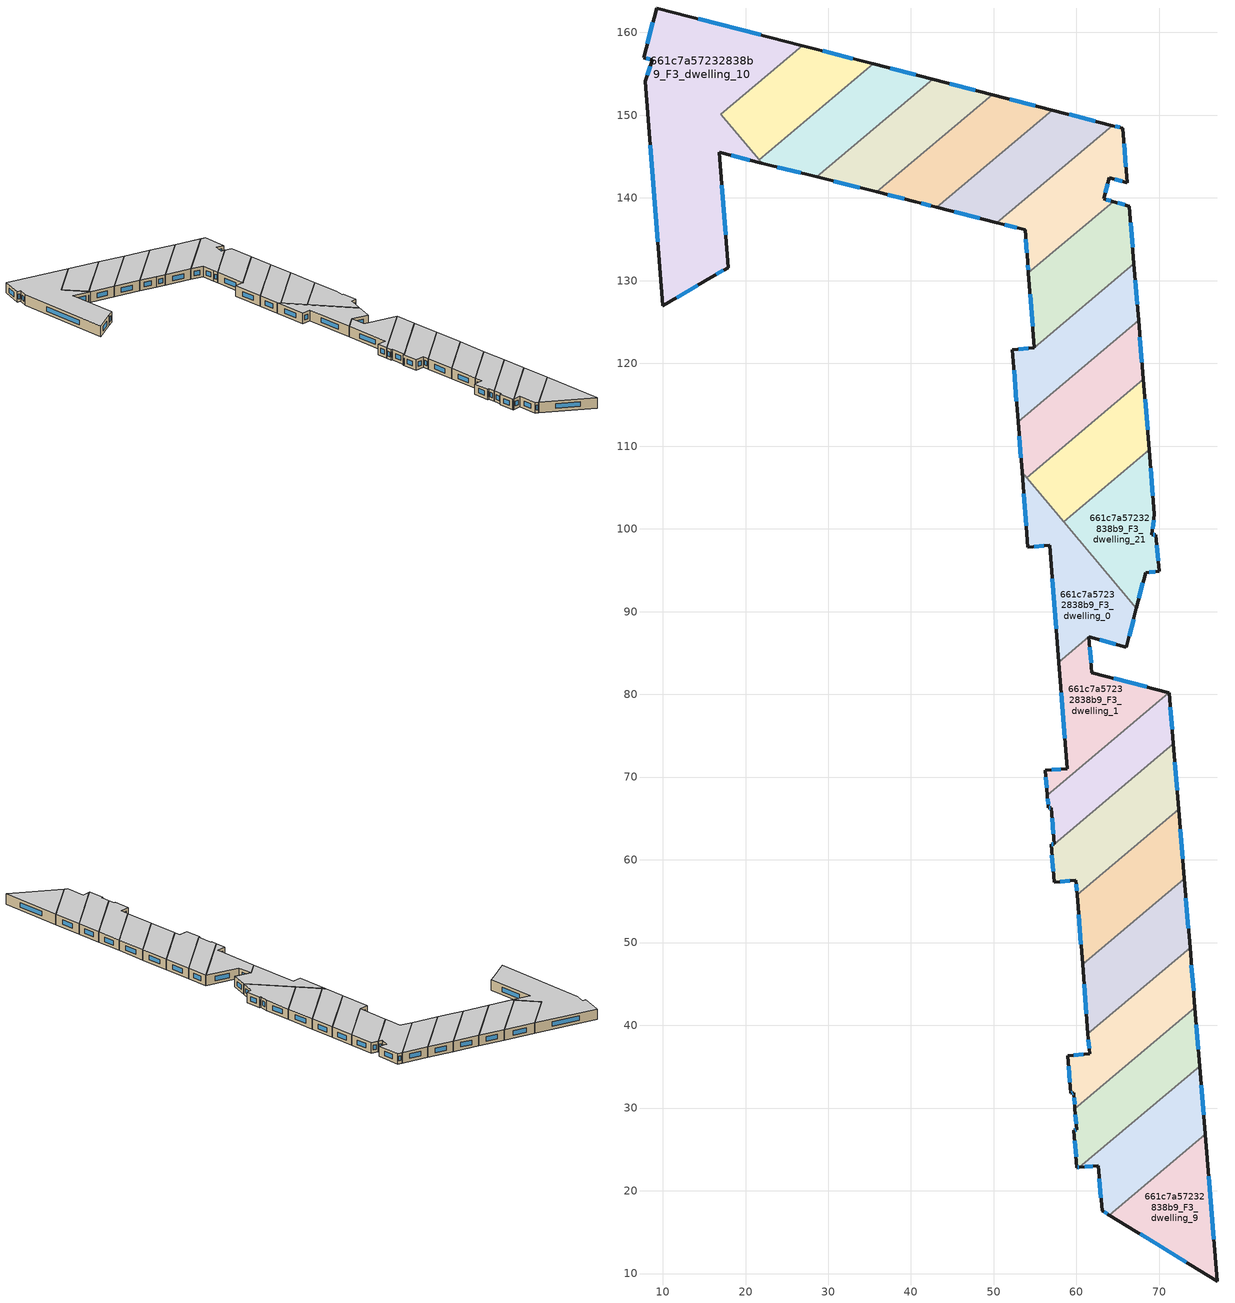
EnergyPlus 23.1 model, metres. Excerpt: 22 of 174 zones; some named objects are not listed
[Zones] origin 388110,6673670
661c7a57232838b9_F3_dwelling_0
 floor to 661c7a57232838b9_F2_dwelling_0 (EU_floor_Construction): 56.77,97.99 54.13,97.79 53.42,106.83 67.24,90.41 66.03,85.7 61.51,86.93 57.88,83.87 z9
 wall outside (EU_wall_Construction): 61.51,86.93 66.03,85.7 67.24,90.41 / 53.42,106.83 54.13,97.79 56.77,97.99 57.88,83.87 z9:12
 wall to 661c7a57232838b9_F3_dwelling_1 (EU_wall_Construction): 57.88,83.87 61.51,86.93 z9:12
 wall to 661c7a57232838b9_F3_dwelling_21 (EU_wall_Construction): 67.24,90.41 58.44,100.86 z9:12
 wall to 661c7a57232838b9_F3_dwelling_19 (EU_wall_Construction): 53.97,106.18 53.42,106.83 z9:12
 wall to 661c7a57232838b9_F3_dwelling_20 (EU_wall_Construction): 58.44,100.86 53.97,106.18 z9:12
 window (EU_Window_Construction): 66.38,87.04 66.9,89.06 / 62.8,86.58 64.74,86.05 / 57.09,93.96 57.56,87.91 / 54.89,97.85 56.02,97.93 / 53.63,104.25 53.93,100.37 z9.86:11.14
 ceiling to 661c7a57232838b9_F4_dwelling_0 (EU_floor_Construction): 66.03,85.7 67.24,90.41 53.42,106.83 54.13,97.79 56.77,97.99 57.88,83.87 61.51,86.93 z12
661c7a57232838b9_F3_dwelling_1
 floor to 661c7a57232838b9_F2_dwelling_1 (EU_floor_Construction): 71.18,80.21 56.48,67.83 56.24,70.83 58.88,71.03 57.88,83.87 61.51,86.93 61.87,82.6 z9
 wall outside (EU_wall_Construction): 57.88,83.87 58.88,71.03 56.24,70.83 56.48,67.83 / 71.18,80.21 61.87,82.6 61.51,86.93 z9:12
 wall to 661c7a57232838b9_F3_dwelling_2 (EU_wall_Construction): 56.48,67.83 71.18,80.21 z9:12
 window (EU_Window_Construction): 58.13,70.97 57,70.89 / 58.17,80.2 58.6,74.7 / 61.77,83.84 61.62,85.69 / 68.52,80.89 64.53,81.92 / 56.31,69.97 56.41,68.69 z9.86:11.14
 ceiling to 661c7a57232838b9_F4_dwelling_1 (EU_floor_Construction): 71.18,80.21 61.87,82.6 61.51,86.93 57.88,83.87 58.88,71.03 56.24,70.83 56.48,67.83 z12
661c7a57232838b9_F3_dwelling_10
 floor to 661c7a57232838b9_F2_dwelling_10 (EU_floor_Construction): 26.88,158.41 17,150.09 21.96,144.21 16.8,145.5 17.89,131.55 15.88,130.43 10.03,126.97 7.91,154.09 8.76,156.66 7.69,156.93 9.24,162.95 z9
 wall outside (EU_wall_Construction): 26.88,158.41 9.24,162.95 7.69,156.93 8.76,156.66 7.91,154.09 10.03,126.97 15.88,130.43 17.89,131.55 16.8,145.5 21.96,144.21 z9:12
 wall to 661c7a57232838b9_F3_dwelling_11 (EU_wall_Construction): 21.63,144.6 17,150.09 26.88,158.41 z9:12
 wall to 661c7a57232838b9_F3_dwelling_12 (EU_wall_Construction): 21.96,144.21 21.63,144.6 z9:12
 window (EU_Window_Construction): 8.52,155.92 8.15,154.82 / 8,156.85 8.45,156.74 / 8.8,161.23 8.14,158.65 / 21.84,159.71 14.28,161.65 / 18.28,145.14 20.48,144.58 / 17.58,135.54 17.12,141.52 / 16.45,130.75 17.32,131.23 / 11.7,127.96 14.2,129.44 / 8.52,146.34 9.42,134.72 z9.86:11.14
 ceiling to 661c7a57232838b9_F4_dwelling_10 (EU_floor_Construction): 17.89,131.55 16.8,145.5 21.96,144.21 17,150.09 26.88,158.41 9.24,162.95 7.69,156.93 8.76,156.66 7.91,154.09 10.03,126.97 15.88,130.43 z12
661c7a57232838b9_F3_dwelling_11
 floor to 661c7a57232838b9_F2_dwelling_11 (EU_floor_Construction): 35.42,156.2 21.63,144.6 17,150.09 26.88,158.41 z9
 wall outside (EU_wall_Construction): 35.42,156.2 26.88,158.41 z9:12
 wall to 661c7a57232838b9_F3_dwelling_12 (EU_wall_Construction): 21.63,144.6 35.42,156.2 z9:12
 window (EU_Window_Construction): 32.98,156.83 29.32,157.78 z9.86:11.14
 ceiling to 661c7a57232838b9_F4_dwelling_11 (EU_floor_Construction): 35.42,156.2 26.88,158.41 17,150.09 21.63,144.6 z12
661c7a57232838b9_F3_dwelling_12
 floor to 661c7a57232838b9_F2_dwelling_12 (EU_floor_Construction): 42.62,154.35 28.6,142.54 21.96,144.21 21.63,144.6 35.42,156.2 z9
 wall outside (EU_wall_Construction): 42.62,154.35 35.42,156.2 / 21.96,144.21 28.6,142.54 z9:12
 wall to 661c7a57232838b9_F3_dwelling_13 (EU_wall_Construction): 28.6,142.54 42.62,154.35 z9:12
 window (EU_Window_Construction): 40.57,154.88 37.48,155.67 / 23.85,143.73 26.7,143.02 z9.86:11.14
 ceiling to 661c7a57232838b9_F4_dwelling_12 (EU_floor_Construction): 42.62,154.35 35.42,156.2 21.63,144.6 21.96,144.21 28.6,142.54 z12
661c7a57232838b9_F3_dwelling_13
 floor to 661c7a57232838b9_F2_dwelling_13 (EU_floor_Construction): 49.84,152.49 35.86,140.72 28.6,142.54 42.62,154.35 z9
 wall outside (EU_wall_Construction): 28.6,142.54 35.86,140.72 / 49.84,152.49 42.62,154.35 z9:12
 wall to 661c7a57232838b9_F3_dwelling_14 (EU_wall_Construction): 35.86,140.72 49.84,152.49 z9:12
 window (EU_Window_Construction): 30.68,142.02 33.79,141.24 / 47.78,153.02 44.69,153.82 z9.86:11.14
 ceiling to 661c7a57232838b9_F4_dwelling_13 (EU_floor_Construction): 49.84,152.49 42.62,154.35 28.6,142.54 35.86,140.72 z12
661c7a57232838b9_F3_dwelling_14
 floor to 661c7a57232838b9_F2_dwelling_14 (EU_floor_Construction): 57.08,150.62 43.13,138.87 40.51,139.55 35.86,140.72 49.84,152.49 z9
 wall outside (EU_wall_Construction): 57.08,150.62 49.84,152.49 / 35.86,140.72 40.51,139.55 43.13,138.87 z9:12
 wall to 661c7a57232838b9_F3_dwelling_15 (EU_wall_Construction): 43.13,138.87 57.08,150.62 z9:12
 window (EU_Window_Construction): 55.02,151.15 51.91,151.95 / 41.26,139.36 42.38,139.07 / 37.19,140.38 39.19,139.88 z9.86:11.14
 ceiling to 661c7a57232838b9_F4_dwelling_14 (EU_floor_Construction): 57.08,150.62 49.84,152.49 35.86,140.72 40.51,139.55 43.13,138.87 z12
661c7a57232838b9_F3_dwelling_15
 floor to 661c7a57232838b9_F2_dwelling_15 (EU_floor_Construction): 64.33,148.75 50.38,137.01 43.13,138.87 57.08,150.62 z9
 wall outside (EU_wall_Construction): 43.13,138.87 50.38,137.01 / 64.33,148.75 57.08,150.62 z9:12
 wall to 661c7a57232838b9_F3_dwelling_16 (EU_wall_Construction): 50.38,137.01 64.33,148.75 z9:12
 window (EU_Window_Construction): 45.2,138.34 48.31,137.54 / 62.26,149.28 59.15,150.08 z9.86:11.14
 ceiling to 661c7a57232838b9_F4_dwelling_15 (EU_floor_Construction): 64.33,148.75 57.08,150.62 43.13,138.87 50.38,137.01 z12
661c7a57232838b9_F3_dwelling_16
 floor to 661c7a57232838b9_F2_dwelling_16 (EU_floor_Construction): 65.6,148.42 66.14,141.86 63.98,142.44 63.3,139.88 64.44,139.56 54.19,130.93 54.09,132.26 53.79,136.13 50.38,137.01 64.33,148.75 z9
 wall outside (EU_wall_Construction): 64.44,139.56 63.3,139.88 63.98,142.44 66.14,141.86 65.6,148.42 64.33,148.75 / 50.38,137.01 53.79,136.13 54.09,132.26 54.19,130.93 z9:12
 wall to 661c7a57232838b9_F3_dwelling_17 (EU_wall_Construction): 54.19,130.93 64.44,139.56 z9:12
 window (EU_Window_Construction): 64.12,139.65 63.63,139.79 / 54.11,131.88 54.16,131.31 / 53.87,135.02 54,133.36 / 51.35,136.76 52.81,136.38 / 65.24,148.52 64.69,148.66 / 65.98,143.74 65.75,146.55 / 64.6,142.27 65.52,142.03 / 63.49,140.61 63.79,141.71 z9.86:11.14
 ceiling to 661c7a57232838b9_F4_dwelling_16 (EU_floor_Construction): 64.44,139.56 63.3,139.88 63.98,142.44 66.14,141.86 65.6,148.42 64.33,148.75 50.38,137.01 53.79,136.13 54.09,132.26 54.19,130.93 z12
661c7a57232838b9_F3_dwelling_17
 floor to 661c7a57232838b9_F2_dwelling_17 (EU_floor_Construction): 66.37,139.01 66.94,132.01 54.9,121.88 54.19,130.93 64.44,139.56 z9
 wall outside (EU_wall_Construction): 54.19,130.93 54.9,121.88 / 66.94,132.01 66.37,139.01 64.44,139.56 z9:12
 wall to 661c7a57232838b9_F3_dwelling_18 (EU_wall_Construction): 54.9,121.88 66.94,132.01 z9:12
 window (EU_Window_Construction): 54.39,128.34 54.7,124.46 / 65.82,139.17 64.99,139.4 / 66.78,134.01 66.53,137.01 z9.86:11.14
 ceiling to 661c7a57232838b9_F4_dwelling_17 (EU_floor_Construction): 66.94,132.01 66.37,139.01 64.44,139.56 54.19,130.93 54.9,121.88 z12
661c7a57232838b9_F3_dwelling_18
 floor to 661c7a57232838b9_F2_dwelling_18 (EU_floor_Construction): 66.94,132.01 67.5,125.22 52.94,112.97 52.26,121.67 54.9,121.88 z9
 wall outside (EU_wall_Construction): 54.9,121.88 52.26,121.67 52.94,112.97 / 67.5,125.22 66.94,132.01 z9:12
 wall to 661c7a57232838b9_F3_dwelling_19 (EU_wall_Construction): 52.94,112.97 67.5,125.22 z9:12
 window (EU_Window_Construction): 52.46,119.18 52.75,115.45 / 54.15,121.82 53.02,121.73 / 67.34,127.16 67.1,130.07 z9.86:11.14
 ceiling to 661c7a57232838b9_F4_dwelling_18 (EU_floor_Construction): 67.5,125.22 66.94,132.01 54.9,121.88 52.26,121.67 52.94,112.97 z12
661c7a57232838b9_F3_dwelling_19
 floor to 661c7a57232838b9_F2_dwelling_19 (EU_floor_Construction): 67.5,125.22 68.09,118.07 53.97,106.18 53.42,106.83 52.94,112.97 z9
 wall outside (EU_wall_Construction): 52.94,112.97 53.42,106.83 / 68.09,118.07 67.5,125.22 z9:12
 wall to 661c7a57232838b9_F3_dwelling_20 (EU_wall_Construction): 53.97,106.18 68.09,118.07 z9:12
 window (EU_Window_Construction): 53.08,111.21 53.29,108.58 / 67.92,120.11 67.67,123.18 z9.86:11.14
 ceiling to 661c7a57232838b9_F4_dwelling_19 (EU_floor_Construction): 68.09,118.07 67.5,125.22 52.94,112.97 53.42,106.83 53.97,106.18 z12
661c7a57232838b9_F3_dwelling_2
 floor to 661c7a57232838b9_F2_dwelling_2 (EU_floor_Construction): 71.19,80.2 71.7,74.03 57.29,61.9 56.95,66.29 56.6,66.26 56.48,67.83 71.18,80.21 z9
 wall outside (EU_wall_Construction): 56.48,67.83 56.6,66.26 56.95,66.29 57.29,61.9 / 71.7,74.03 71.19,80.2 71.18,80.21 z9:12
 wall to 661c7a57232838b9_F3_dwelling_3 (EU_wall_Construction): 57.29,61.9 71.7,74.03 z9:12
 window (EU_Window_Construction): 57.05,65.04 57.19,63.15 / 56.7,66.27 56.85,66.28 / 56.51,67.38 56.56,66.71 / 71.56,75.79 71.34,78.44 z9.86:11.14
 ceiling to 661c7a57232838b9_F4_dwelling_2 (EU_floor_Construction): 71.7,74.03 71.19,80.2 71.18,80.21 56.48,67.83 56.6,66.26 56.95,66.29 57.29,61.9 z12
661c7a57232838b9_F3_dwelling_20
 floor to 661c7a57232838b9_F2_dwelling_20 (EU_floor_Construction): 68.09,118.07 68.79,109.57 58.44,100.86 53.97,106.18 z9
 wall outside (EU_wall_Construction): 68.79,109.57 68.09,118.07 z9:12
 wall to 661c7a57232838b9_F3_dwelling_21 (EU_wall_Construction): 58.44,100.86 68.79,109.57 z9:12
 window (EU_Window_Construction): 68.59,112 68.29,115.64 z9.86:11.14
 ceiling to 661c7a57232838b9_F4_dwelling_20 (EU_floor_Construction): 68.79,109.57 68.09,118.07 53.97,106.18 58.44,100.86 z12
661c7a57232838b9_F3_dwelling_21
 floor to 661c7a57232838b9_F2_dwelling_21 (EU_floor_Construction): 68.79,109.57 69.43,101.76 69.12,99.28 69.61,99.31 69.99,94.85 68.35,94.71 67.24,90.41 58.44,100.86 z9
 wall outside (EU_wall_Construction): 67.24,90.41 68.35,94.71 69.99,94.85 69.61,99.31 69.12,99.28 69.43,101.76 68.79,109.57 z9:12
 window (EU_Window_Construction): 69.88,96.13 69.72,98.04 / 68.82,94.75 69.52,94.81 / 67.56,91.64 68.03,93.49 / 69.24,103.99 68.97,107.34 / 69.21,99.99 69.34,101.05 / 69.47,99.3 69.26,99.29 z9.86:11.14
 ceiling to 661c7a57232838b9_F4_dwelling_21 (EU_floor_Construction): 67.24,90.41 68.35,94.71 69.99,94.85 69.61,99.31 69.12,99.28 69.43,101.76 68.79,109.57 58.44,100.86 z12
661c7a57232838b9_F3_dwelling_3
 floor to 661c7a57232838b9_F2_dwelling_3 (EU_floor_Construction): 71.7,74.03 72.35,66.12 60.08,55.79 59.94,57.52 57.3,57.31 56.94,61.87 57.29,61.9 z9
 wall outside (EU_wall_Construction): 57.29,61.9 56.94,61.87 57.3,57.31 59.94,57.52 60.08,55.79 / 72.35,66.12 71.7,74.03 z9:12
 wall to 661c7a57232838b9_F3_dwelling_4 (EU_wall_Construction): 60.08,55.79 72.35,66.12 z9:12
 window (EU_Window_Construction): 59.98,57.02 60.04,56.28 / 58.05,57.37 59.19,57.46 / 57.04,60.57 57.2,58.61 / 57.19,61.89 57.04,61.88 / 72.16,68.38 71.89,71.77 z9.86:11.14
 ceiling to 661c7a57232838b9_F4_dwelling_3 (EU_floor_Construction): 72.35,66.12 71.7,74.03 57.29,61.9 56.94,61.87 57.3,57.31 59.94,57.52 60.08,55.79 z12
661c7a57232838b9_F3_dwelling_4
 floor to 661c7a57232838b9_F2_dwelling_4 (EU_floor_Construction): 72.35,66.12 73.04,57.72 60.74,47.37 60.08,55.79 z9
 wall outside (EU_wall_Construction): 73.04,57.72 72.35,66.12 / 60.08,55.79 60.74,47.37 z9:12
 wall to 661c7a57232838b9_F3_dwelling_5 (EU_wall_Construction): 60.74,47.37 73.04,57.72 z9:12
 window (EU_Window_Construction): 72.84,60.12 72.55,63.72 / 60.26,53.38 60.55,49.77 z9.86:11.14
 ceiling to 661c7a57232838b9_F4_dwelling_4 (EU_floor_Construction): 73.04,57.72 72.35,66.12 60.08,55.79 60.74,47.37 z12
661c7a57232838b9_F3_dwelling_5
 floor to 661c7a57232838b9_F2_dwelling_5 (EU_floor_Construction): 73.04,57.72 73.72,49.35 61.39,38.97 60.74,47.37 z9
 wall outside (EU_wall_Construction): 73.72,49.35 73.04,57.72 / 60.74,47.37 61.39,38.97 z9:12
 wall to 661c7a57232838b9_F3_dwelling_6 (EU_wall_Construction): 61.39,38.97 73.72,49.35 z9:12
 window (EU_Window_Construction): 73.53,51.74 73.23,55.33 / 60.92,44.97 61.21,41.37 z9.86:11.14
 ceiling to 661c7a57232838b9_F4_dwelling_5 (EU_floor_Construction): 73.72,49.35 73.04,57.72 60.74,47.37 61.39,38.97 z12
661c7a57232838b9_F3_dwelling_6
 floor to 661c7a57232838b9_F2_dwelling_6 (EU_floor_Construction): 73.72,49.35 74.32,42.09 59.82,29.89 59.66,31.83 59.32,31.8 58.94,36.32 61.58,36.54 61.39,38.97 z9
 wall outside (EU_wall_Construction): 61.39,38.97 61.58,36.54 58.94,36.32 59.32,31.8 59.66,31.83 59.82,29.89 / 74.32,42.09 73.72,49.35 z9:12
 wall to 661c7a57232838b9_F3_dwelling_7 (EU_wall_Construction): 59.82,29.89 74.32,42.09 z9:12
 window (EU_Window_Construction): 59.41,31.81 59.56,31.82 / 59.05,35.03 59.21,33.09 / 60.83,36.47 59.7,36.38 / 61.45,38.27 61.53,37.23 / 74.15,44.16 73.89,47.27 / 59.71,31.27 59.78,30.44 z9.86:11.14
 ceiling to 661c7a57232838b9_F4_dwelling_6 (EU_floor_Construction): 74.32,42.09 73.72,49.35 61.39,38.97 61.58,36.54 58.94,36.32 59.32,31.8 59.66,31.83 59.82,29.89 z12
661c7a57232838b9_F3_dwelling_7
 floor to 661c7a57232838b9_F2_dwelling_7 (EU_floor_Construction): 74.32,42.09 74.9,35.08 60.35,22.83 60.05,22.81 59.68,27.33 60.03,27.36 59.82,29.89 z9
 wall outside (EU_wall_Construction): 59.82,29.89 60.03,27.36 59.68,27.33 60.05,22.81 60.35,22.83 / 74.9,35.08 74.32,42.09 z9:12
 wall to 661c7a57232838b9_F3_dwelling_8 (EU_wall_Construction): 60.35,22.83 74.9,35.08 z9:12
 window (EU_Window_Construction): 59.79,26.04 59.95,24.1 / 59.93,27.35 59.78,27.34 / 59.88,29.17 59.97,28.08 / 74.73,37.08 74.48,40.09 / 60.14,22.81 60.26,22.82 z9.86:11.14
 ceiling to 661c7a57232838b9_F4_dwelling_7 (EU_floor_Construction): 74.9,35.08 74.32,42.09 59.82,29.89 60.03,27.36 59.68,27.33 60.05,22.81 60.35,22.83 z12
661c7a57232838b9_F3_dwelling_8
 floor to 661c7a57232838b9_F2_dwelling_8 (EU_floor_Construction): 74.9,35.08 75.57,26.85 63.95,17.07 63.09,17.59 62.64,23.02 60.35,22.83 z9
 wall outside (EU_wall_Construction): 60.35,22.83 62.64,23.02 63.09,17.59 63.95,17.07 / 75.57,26.85 74.9,35.08 z9:12
 wall to 661c7a57232838b9_F3_dwelling_9 (EU_wall_Construction): 63.95,17.07 75.57,26.85 z9:12
 window (EU_Window_Construction): 62.77,21.47 62.96,19.14 / 61,22.88 61.99,22.97 / 75.38,29.2 75.09,32.73 / 63.33,17.44 63.7,17.22 z9.86:11.14
 ceiling to 661c7a57232838b9_F4_dwelling_8 (EU_floor_Construction): 75.57,26.85 74.9,35.08 60.35,22.83 62.64,23.02 63.09,17.59 63.95,17.07 z12
661c7a57232838b9_F3_dwelling_9
 floor to 661c7a57232838b9_F2_dwelling_9 (EU_floor_Construction): 75.57,26.85 77.03,9.09 63.95,17.07 z9
 wall outside (EU_wall_Construction): 63.95,17.07 77.03,9.09 75.57,26.85 z9:12
 window (EU_Window_Construction): 76.61,14.17 75.99,21.78 / 67.69,14.79 73.29,11.37 z9.86:11.14
 ceiling to 661c7a57232838b9_F4_dwelling_9 (EU_floor_Construction): 77.03,9.09 75.57,26.85 63.95,17.07 z12
[Building]
EU S2 Campaign: North Axis=0; Terrain=City; Solar Distribution=FullExterior
[Site:Location]
Helsinki-Vantaa.AP: Latitude=60.317; Longitude=24.963; Time Zone=2; Elevation=54.6
[SizingPeriod:WeatherFileDays]
AnnualSizingPeriod: Begin Month=1; Begin Day of Month=1; End Month=12; End Day of Month=31; Day of Week for Start Day=Monday; Use Weather File Daylight Saving Period=No; Use Weather File Rain and Snow Indicators=No
[MATERIAL]
EU_InternalMass_Material: Roughness=MediumRough; Thickness=0.1; Conductivity=1; Density=1800; Specific Heat=900; Thermal Absorptance=0.9; Solar Absorptance=0.7; Visible Absorptance=0.7
[MATERIAL:NOMASS] Roughness=MediumRough; Thermal Absorptance=0.9; Solar Absorptance=0.7; Visible Absorptance=0.7
Name | Thermal Resistance
EU_wall_NoMass | 5.91765
EU_floor_NoMass | 6.2875
[WINDOWMATERIAL:SIMPLEGLAZINGSYSTEM]
EU_Window_SimpleGlazing: UFactor=0.994035; Solar Heat Gain Coefficient=0.7; Visible Transmittance=0.7
[CONSTRUCTION]
EU_wall_Construction: EU_wall_NoMass
EU_floor_Construction: EU_floor_NoMass
EU_Window_Construction: EU_Window_SimpleGlazing
EU_InternalMass_Construction: EU_InternalMass_Material
[ZONE] Type=1; Multiplier=1; Ceiling Height=autocalculate; Floor Area=autocalculate; Part of Total Floor Area=Yes
Name | Volume
661c7a57232838b9_F3_dwelling_0 | 372.787
661c7a57232838b9_F3_dwelling_1 | 310.259
661c7a57232838b9_F3_dwelling_10 | 1025.71
661c7a57232838b9_F3_dwelling_11 | 333.494
661c7a57232838b9_F3_dwelling_12 | 333.448
661c7a57232838b9_F3_dwelling_13 | 333.477
661c7a57232838b9_F3_dwelling_14 | 333.467
661c7a57232838b9_F3_dwelling_15 | 333.461
661c7a57232838b9_F3_dwelling_16; 661c7a57232838b9_F3_dwelling_20 | 333.454
661c7a57232838b9_F3_dwelling_17 | 342.512
661c7a57232838b9_F3_dwelling_18 | 324.379
661c7a57232838b9_F3_dwelling_19 | 333.507
661c7a57232838b9_F3_dwelling_2 | 287.609
661c7a57232838b9_F3_dwelling_21 | 333.459
661c7a57232838b9_F3_dwelling_3 | 353.043
661c7a57232838b9_F3_dwelling_4 | 330.923
661c7a57232838b9_F3_dwelling_5 | 330.904
661c7a57232838b9_F3_dwelling_6 | 330.911
661c7a57232838b9_F3_dwelling_7 | 330.955
661c7a57232838b9_F3_dwelling_8 | 330.946
661c7a57232838b9_F3_dwelling_9 | 330.895
[INTERNALMASS] Construction=EU_InternalMass_Construction
Name | Zone or ZoneList | Surface Area
661c7a57232838b9_F3_dwelling_0_EU_InternalMass | 661c7a57232838b9_F3_dwelling_0 | 124.261
661c7a57232838b9_F3_dwelling_1_EU_InternalMass | 661c7a57232838b9_F3_dwelling_1 | 103.426
661c7a57232838b9_F3_dwelling_2_EU_InternalMass | 661c7a57232838b9_F3_dwelling_2 | 95.8591
661c7a57232838b9_F3_dwelling_3_EU_InternalMass | 661c7a57232838b9_F3_dwelling_3 | 117.679
661c7a57232838b9_F3_dwelling_4_EU_InternalMass | 661c7a57232838b9_F3_dwelling_4 | 110.308
661c7a57232838b9_F3_dwelling_5_EU_InternalMass | 661c7a57232838b9_F3_dwelling_5 | 110.301
661c7a57232838b9_F3_dwelling_6_EU_InternalMass | 661c7a57232838b9_F3_dwelling_6 | 110.304
661c7a57232838b9_F3_dwelling_7_EU_InternalMass | 661c7a57232838b9_F3_dwelling_7 | 110.318
661c7a57232838b9_F3_dwelling_8_EU_InternalMass | 661c7a57232838b9_F3_dwelling_8 | 110.316
661c7a57232838b9_F3_dwelling_9_EU_InternalMass | 661c7a57232838b9_F3_dwelling_9 | 110.298
661c7a57232838b9_F3_dwelling_10_EU_InternalMass | 661c7a57232838b9_F3_dwelling_10 | 341.895
661c7a57232838b9_F3_dwelling_11_EU_InternalMass | 661c7a57232838b9_F3_dwelling_11 | 111.165
661c7a57232838b9_F3_dwelling_12_EU_InternalMass | 661c7a57232838b9_F3_dwelling_12 | 111.149
661c7a57232838b9_F3_dwelling_13_EU_InternalMass | 661c7a57232838b9_F3_dwelling_13 | 111.159
661c7a57232838b9_F3_dwelling_14_EU_InternalMass | 661c7a57232838b9_F3_dwelling_14 | 111.156
661c7a57232838b9_F3_dwelling_15_EU_InternalMass | 661c7a57232838b9_F3_dwelling_15 | 111.154
661c7a57232838b9_F3_dwelling_16_EU_InternalMass | 661c7a57232838b9_F3_dwelling_16 | 111.151
661c7a57232838b9_F3_dwelling_17_EU_InternalMass | 661c7a57232838b9_F3_dwelling_17 | 114.171
661c7a57232838b9_F3_dwelling_18_EU_InternalMass | 661c7a57232838b9_F3_dwelling_18 | 108.126
661c7a57232838b9_F3_dwelling_19_EU_InternalMass | 661c7a57232838b9_F3_dwelling_19 | 111.169
661c7a57232838b9_F3_dwelling_20_EU_InternalMass | 661c7a57232838b9_F3_dwelling_20 | 111.151
661c7a57232838b9_F3_dwelling_21_EU_InternalMass | 661c7a57232838b9_F3_dwelling_21 | 111.153
[OTHEREQUIPMENT] Fuel Type=Electricity; Design Level Calculation Method=Watts/Area; Power per Zone Floor Area=1; Fraction Latent=0; Fraction Radiant=0; Fraction Lost=0; Carbon Dioxide Generation Rate=0; EndUse Subcategory=EU_Step8_InternalGains
Name | Zone or ZoneList or Space or SpaceList | Schedule
EU_Step8_InternalGain_661c7a57232838b9_F3_dwelling_0_f000 | 661c7a57232838b9_F3_dwelling_0 | EU_Step8_GainSchedule_661c7a57232838b9_F3_dwelling_0_f000
EU_Step8_InternalGain_661c7a57232838b9_F3_dwelling_1_f000 | 661c7a57232838b9_F3_dwelling_1 | EU_Step8_GainSchedule_661c7a57232838b9_F3_dwelling_1_f000
EU_Step8_InternalGain_661c7a57232838b9_F3_dwelling_2_f000 | 661c7a57232838b9_F3_dwelling_2 | EU_Step8_GainSchedule_661c7a57232838b9_F3_dwelling_2_f000
EU_Step8_InternalGain_661c7a57232838b9_F3_dwelling_3_f000 | 661c7a57232838b9_F3_dwelling_3 | EU_Step8_GainSchedule_661c7a57232838b9_F3_dwelling_3_f000
EU_Step8_InternalGain_661c7a57232838b9_F3_dwelling_4_f000 | 661c7a57232838b9_F3_dwelling_4 | EU_Step8_GainSchedule_661c7a57232838b9_F3_dwelling_4_f000
EU_Step8_InternalGain_661c7a57232838b9_F3_dwelling_5_f000 | 661c7a57232838b9_F3_dwelling_5 | EU_Step8_GainSchedule_661c7a57232838b9_F3_dwelling_5_f000
EU_Step8_InternalGain_661c7a57232838b9_F3_dwelling_6_f000 | 661c7a57232838b9_F3_dwelling_6 | EU_Step8_GainSchedule_661c7a57232838b9_F3_dwelling_6_f000
EU_Step8_InternalGain_661c7a57232838b9_F3_dwelling_7_f000 | 661c7a57232838b9_F3_dwelling_7 | EU_Step8_GainSchedule_661c7a57232838b9_F3_dwelling_7_f000
EU_Step8_InternalGain_661c7a57232838b9_F3_dwelling_8_f000 | 661c7a57232838b9_F3_dwelling_8 | EU_Step8_GainSchedule_661c7a57232838b9_F3_dwelling_8_f000
EU_Step8_InternalGain_661c7a57232838b9_F3_dwelling_9_f000 | 661c7a57232838b9_F3_dwelling_9 | EU_Step8_GainSchedule_661c7a57232838b9_F3_dwelling_9_f000
EU_Step8_InternalGain_661c7a57232838b9_F3_dwelling_10_f000 | 661c7a57232838b9_F3_dwelling_10 | EU_Step8_GainSchedule_661c7a57232838b9_F3_dwelling_10_f000
EU_Step8_InternalGain_661c7a57232838b9_F3_dwelling_11_f000 | 661c7a57232838b9_F3_dwelling_11 | EU_Step8_GainSchedule_661c7a57232838b9_F3_dwelling_11_f000
EU_Step8_InternalGain_661c7a57232838b9_F3_dwelling_12_f000 | 661c7a57232838b9_F3_dwelling_12 | EU_Step8_GainSchedule_661c7a57232838b9_F3_dwelling_12_f000
EU_Step8_InternalGain_661c7a57232838b9_F3_dwelling_13_f000 | 661c7a57232838b9_F3_dwelling_13 | EU_Step8_GainSchedule_661c7a57232838b9_F3_dwelling_13_f000
EU_Step8_InternalGain_661c7a57232838b9_F3_dwelling_14_f000 | 661c7a57232838b9_F3_dwelling_14 | EU_Step8_GainSchedule_661c7a57232838b9_F3_dwelling_14_f000
EU_Step8_InternalGain_661c7a57232838b9_F3_dwelling_15_f000 | 661c7a57232838b9_F3_dwelling_15 | EU_Step8_GainSchedule_661c7a57232838b9_F3_dwelling_15_f000
EU_Step8_InternalGain_661c7a57232838b9_F3_dwelling_16_f000 | 661c7a57232838b9_F3_dwelling_16 | EU_Step8_GainSchedule_661c7a57232838b9_F3_dwelling_16_f000
EU_Step8_InternalGain_661c7a57232838b9_F3_dwelling_17_f000 | 661c7a57232838b9_F3_dwelling_17 | EU_Step8_GainSchedule_661c7a57232838b9_F3_dwelling_17_f000
EU_Step8_InternalGain_661c7a57232838b9_F3_dwelling_18_f000 | 661c7a57232838b9_F3_dwelling_18 | EU_Step8_GainSchedule_661c7a57232838b9_F3_dwelling_18_f000
EU_Step8_InternalGain_661c7a57232838b9_F3_dwelling_19_f000 | 661c7a57232838b9_F3_dwelling_19 | EU_Step8_GainSchedule_661c7a57232838b9_F3_dwelling_19_f000
EU_Step8_InternalGain_661c7a57232838b9_F3_dwelling_20_f000 | 661c7a57232838b9_F3_dwelling_20 | EU_Step8_GainSchedule_661c7a57232838b9_F3_dwelling_20_f000
EU_Step8_InternalGain_661c7a57232838b9_F3_dwelling_21_f000 | 661c7a57232838b9_F3_dwelling_21 | EU_Step8_GainSchedule_661c7a57232838b9_F3_dwelling_21_f000
[ZONEVENTILATION:DESIGNFLOWRATE] Schedule=EU_AlwaysOn; Design Flow Rate Calculation Method=AirChanges/Hour; Air Changes per Hour=0.596421; Ventilation Type=Natural; Fan Pressure Rise=0; Fan Total Efficiency=1; Constant Term Coefficient=1; Temperature Term Coefficient=0; Velocity Term Coefficient=0; Velocity Squared Term Coefficient=0; Minimum Indoor Temperature=-100; Maximum Indoor Temperature=100; Delta Temperature=-100; Minimum Outdoor Temperature=-100; Maximum Outdoor Temperature=100; Maximum Wind Speed=40
Name | Zone or ZoneList or Space or SpaceList
EU_ConstantAir_661c7a57232838b9_F3_dwelling_0 | 661c7a57232838b9_F3_dwelling_0
EU_ConstantAir_661c7a57232838b9_F3_dwelling_1 | 661c7a57232838b9_F3_dwelling_1
EU_ConstantAir_661c7a57232838b9_F3_dwelling_2 | 661c7a57232838b9_F3_dwelling_2
EU_ConstantAir_661c7a57232838b9_F3_dwelling_3 | 661c7a57232838b9_F3_dwelling_3
EU_ConstantAir_661c7a57232838b9_F3_dwelling_4 | 661c7a57232838b9_F3_dwelling_4
EU_ConstantAir_661c7a57232838b9_F3_dwelling_5 | 661c7a57232838b9_F3_dwelling_5
EU_ConstantAir_661c7a57232838b9_F3_dwelling_6 | 661c7a57232838b9_F3_dwelling_6
EU_ConstantAir_661c7a57232838b9_F3_dwelling_7 | 661c7a57232838b9_F3_dwelling_7
EU_ConstantAir_661c7a57232838b9_F3_dwelling_8 | 661c7a57232838b9_F3_dwelling_8
EU_ConstantAir_661c7a57232838b9_F3_dwelling_9 | 661c7a57232838b9_F3_dwelling_9
EU_ConstantAir_661c7a57232838b9_F3_dwelling_10 | 661c7a57232838b9_F3_dwelling_10
EU_ConstantAir_661c7a57232838b9_F3_dwelling_11 | 661c7a57232838b9_F3_dwelling_11
EU_ConstantAir_661c7a57232838b9_F3_dwelling_12 | 661c7a57232838b9_F3_dwelling_12
EU_ConstantAir_661c7a57232838b9_F3_dwelling_13 | 661c7a57232838b9_F3_dwelling_13
EU_ConstantAir_661c7a57232838b9_F3_dwelling_14 | 661c7a57232838b9_F3_dwelling_14
EU_ConstantAir_661c7a57232838b9_F3_dwelling_15 | 661c7a57232838b9_F3_dwelling_15
EU_ConstantAir_661c7a57232838b9_F3_dwelling_16 | 661c7a57232838b9_F3_dwelling_16
EU_ConstantAir_661c7a57232838b9_F3_dwelling_17 | 661c7a57232838b9_F3_dwelling_17
EU_ConstantAir_661c7a57232838b9_F3_dwelling_18 | 661c7a57232838b9_F3_dwelling_18
EU_ConstantAir_661c7a57232838b9_F3_dwelling_19 | 661c7a57232838b9_F3_dwelling_19
EU_ConstantAir_661c7a57232838b9_F3_dwelling_20 | 661c7a57232838b9_F3_dwelling_20
EU_ConstantAir_661c7a57232838b9_F3_dwelling_21 | 661c7a57232838b9_F3_dwelling_21
[HVACTEMPLATE:ZONE:IDEALLOADSAIRSYSTEM] System Availability Schedule=EU_AlwaysOn; Maximum Heating Supply Air Temperature=50; Minimum Cooling Supply Air Temperature=13; Maximum Heating Supply Air Humidity Ratio=0.0156; Minimum Cooling Supply Air Humidity Ratio=0.0077; Heating Limit=NoLimit; Cooling Limit=NoLimit; Heating Availability Schedule=EU_AlwaysOn; Cooling Availability Schedule=EU_CoolingOff; Dehumidification Control Type=ConstantSensibleHeatRatio; Cooling Sensible Heat Ratio=0.7; Dehumidification Setpoint=60; Humidification Control Type=None; Humidification Setpoint=30; Outdoor Air Method=None; Outdoor Air Flow Rate per Person=0.00944; Outdoor Air Flow Rate per Zone Floor Area=0; Outdoor Air Flow Rate per Zone=0; Demand Controlled Ventilation Type=None; Outdoor Air Economizer Type=NoEconomizer; Heat Recovery Type=None; Sensible Heat Recovery Effectiveness=0.7; Latent Heat Recovery Effectiveness=0.65
Name | Template Thermostat
661c7a57232838b9_F3_dwelling_0 | EU_HeatOnly_661c7a57232838b9_F3_dwelling_0
661c7a57232838b9_F3_dwelling_1 | EU_HeatOnly_661c7a57232838b9_F3_dwelling_1
661c7a57232838b9_F3_dwelling_2 | EU_HeatOnly_661c7a57232838b9_F3_dwelling_2
661c7a57232838b9_F3_dwelling_3 | EU_HeatOnly_661c7a57232838b9_F3_dwelling_3
661c7a57232838b9_F3_dwelling_4 | EU_HeatOnly_661c7a57232838b9_F3_dwelling_4
661c7a57232838b9_F3_dwelling_5 | EU_HeatOnly_661c7a57232838b9_F3_dwelling_5
661c7a57232838b9_F3_dwelling_6 | EU_HeatOnly_661c7a57232838b9_F3_dwelling_6
661c7a57232838b9_F3_dwelling_7 | EU_HeatOnly_661c7a57232838b9_F3_dwelling_7
661c7a57232838b9_F3_dwelling_8 | EU_HeatOnly_661c7a57232838b9_F3_dwelling_8
661c7a57232838b9_F3_dwelling_9 | EU_HeatOnly_661c7a57232838b9_F3_dwelling_9
661c7a57232838b9_F3_dwelling_10 | EU_HeatOnly_661c7a57232838b9_F3_dwelling_10
661c7a57232838b9_F3_dwelling_11 | EU_HeatOnly_661c7a57232838b9_F3_dwelling_11
661c7a57232838b9_F3_dwelling_12 | EU_HeatOnly_661c7a57232838b9_F3_dwelling_12
661c7a57232838b9_F3_dwelling_13 | EU_HeatOnly_661c7a57232838b9_F3_dwelling_13
661c7a57232838b9_F3_dwelling_14 | EU_HeatOnly_661c7a57232838b9_F3_dwelling_14
661c7a57232838b9_F3_dwelling_15 | EU_HeatOnly_661c7a57232838b9_F3_dwelling_15
661c7a57232838b9_F3_dwelling_16 | EU_HeatOnly_661c7a57232838b9_F3_dwelling_16
661c7a57232838b9_F3_dwelling_17 | EU_HeatOnly_661c7a57232838b9_F3_dwelling_17
661c7a57232838b9_F3_dwelling_18 | EU_HeatOnly_661c7a57232838b9_F3_dwelling_18
661c7a57232838b9_F3_dwelling_19 | EU_HeatOnly_661c7a57232838b9_F3_dwelling_19
661c7a57232838b9_F3_dwelling_20 | EU_HeatOnly_661c7a57232838b9_F3_dwelling_20
661c7a57232838b9_F3_dwelling_21 | EU_HeatOnly_661c7a57232838b9_F3_dwelling_21
[SIZING:ZONE] Zone Cooling Design Supply Air Temperature Input Method=SupplyAirTemperature; Zone Cooling Design Supply Air Temperature=13; Zone Heating Design Supply Air Temperature Input Method=SupplyAirTemperature; Zone Heating Design Supply Air Temperature=50; Zone Cooling Design Supply Air Humidity Ratio=0.008; Zone Heating Design Supply Air Humidity Ratio=0.008; Cooling Design Air Flow Method=DesignDay; Cooling Design Air Flow Rate=0; Cooling Minimum Air Flow per Zone Floor Area=0.000762; Cooling Minimum Air Flow=0; Cooling Minimum Air Flow Fraction=0.2; Heating Design Air Flow Method=DesignDay; Heating Design Air Flow Rate=0; Heating Maximum Air Flow per Zone Floor Area=0.002032; Heating Maximum Air Flow=0.141576; Heating Maximum Air Flow Fraction=0.3; Account for Dedicated Outdoor Air System=No; Dedicated Outdoor Air System Control Strategy=NeutralSupplyAir; Dedicated Outdoor Air Low Setpoint Temperature for Design=autosize; Dedicated Outdoor Air High Setpoint Temperature for Design=autosize; Zone Load Sizing Method=Sensible Load Only No Latent Load; Zone Latent Cooling Design Supply Air Humidity Ratio Input Method=HumidityRatioDifference; Zone Cooling Design Supply Air Humidity Ratio Difference=0.005; Zone Latent Heating Design Supply Air Humidity Ratio Input Method=HumidityRatioDifference; Zone Humidification Design Supply Air Humidity Ratio Difference=0.005
661c7a57232838b9_F3_dwelling_0; 661c7a57232838b9_F3_dwelling_1; 661c7a57232838b9_F3_dwelling_2; 661c7a57232838b9_F3_dwelling_3; 661c7a57232838b9_F3_dwelling_4; 661c7a57232838b9_F3_dwelling_5; 661c7a57232838b9_F3_dwelling_6; 661c7a57232838b9_F3_dwelling_7; 661c7a57232838b9_F3_dwelling_8; 661c7a57232838b9_F3_dwelling_9; 661c7a57232838b9_F3_dwelling_10; 661c7a57232838b9_F3_dwelling_11; 661c7a57232838b9_F3_dwelling_12; 661c7a57232838b9_F3_dwelling_13; 661c7a57232838b9_F3_dwelling_14; 661c7a57232838b9_F3_dwelling_15; 661c7a57232838b9_F3_dwelling_16; 661c7a57232838b9_F3_dwelling_17; 661c7a57232838b9_F3_dwelling_18; 661c7a57232838b9_F3_dwelling_19; 661c7a57232838b9_F3_dwelling_20; 661c7a57232838b9_F3_dwelling_21
[SCHEDULE:CONSTANT]
Name | Hourly Value
EU_AlwaysOn | 1
EU_CoolingOff | 0
[SCHEDULE:FILE] Column Number=1; Rows to Skip at Top=0; Number of Hours of Data=8760; Column Separator=Comma; Interpolate to Timestep=No; Minutes per Item=60; Adjust Schedule for Daylight Savings=Yes
Name | File
EU_Step8_GainSchedule_661c7a57232838b9_F3_dwelling_0_f000 | ../../schedules/661c7a57232838b9/661c7a57232838b9_F3_dwelling_0_f000_gain.csv
EU_Step8_GainSchedule_661c7a57232838b9_F3_dwelling_1_f000 | ../../schedules/661c7a57232838b9/661c7a57232838b9_F3_dwelling_1_f000_gain.csv
EU_Step8_GainSchedule_661c7a57232838b9_F3_dwelling_2_f000 | ../../schedules/661c7a57232838b9/661c7a57232838b9_F3_dwelling_2_f000_gain.csv
EU_Step8_GainSchedule_661c7a57232838b9_F3_dwelling_3_f000 | ../../schedules/661c7a57232838b9/661c7a57232838b9_F3_dwelling_3_f000_gain.csv
EU_Step8_GainSchedule_661c7a57232838b9_F3_dwelling_4_f000 | ../../schedules/661c7a57232838b9/661c7a57232838b9_F3_dwelling_4_f000_gain.csv
EU_Step8_GainSchedule_661c7a57232838b9_F3_dwelling_5_f000 | ../../schedules/661c7a57232838b9/661c7a57232838b9_F3_dwelling_5_f000_gain.csv
EU_Step8_GainSchedule_661c7a57232838b9_F3_dwelling_6_f000 | ../../schedules/661c7a57232838b9/661c7a57232838b9_F3_dwelling_6_f000_gain.csv
EU_Step8_GainSchedule_661c7a57232838b9_F3_dwelling_7_f000 | ../../schedules/661c7a57232838b9/661c7a57232838b9_F3_dwelling_7_f000_gain.csv
EU_Step8_GainSchedule_661c7a57232838b9_F3_dwelling_8_f000 | ../../schedules/661c7a57232838b9/661c7a57232838b9_F3_dwelling_8_f000_gain.csv
EU_Step8_GainSchedule_661c7a57232838b9_F3_dwelling_9_f000 | ../../schedules/661c7a57232838b9/661c7a57232838b9_F3_dwelling_9_f000_gain.csv
EU_Step8_GainSchedule_661c7a57232838b9_F3_dwelling_10_f000 | ../../schedules/661c7a57232838b9/661c7a57232838b9_F3_dwelling_10_f000_gain.csv
EU_Step8_GainSchedule_661c7a57232838b9_F3_dwelling_11_f000 | ../../schedules/661c7a57232838b9/661c7a57232838b9_F3_dwelling_11_f000_gain.csv
EU_Step8_GainSchedule_661c7a57232838b9_F3_dwelling_12_f000 | ../../schedules/661c7a57232838b9/661c7a57232838b9_F3_dwelling_12_f000_gain.csv
EU_Step8_GainSchedule_661c7a57232838b9_F3_dwelling_13_f000 | ../../schedules/661c7a57232838b9/661c7a57232838b9_F3_dwelling_13_f000_gain.csv
EU_Step8_GainSchedule_661c7a57232838b9_F3_dwelling_14_f000 | ../../schedules/661c7a57232838b9/661c7a57232838b9_F3_dwelling_14_f000_gain.csv
EU_Step8_GainSchedule_661c7a57232838b9_F3_dwelling_15_f000 | ../../schedules/661c7a57232838b9/661c7a57232838b9_F3_dwelling_15_f000_gain.csv
EU_Step8_GainSchedule_661c7a57232838b9_F3_dwelling_16_f000 | ../../schedules/661c7a57232838b9/661c7a57232838b9_F3_dwelling_16_f000_gain.csv
EU_Step8_GainSchedule_661c7a57232838b9_F3_dwelling_17_f000 | ../../schedules/661c7a57232838b9/661c7a57232838b9_F3_dwelling_17_f000_gain.csv
EU_Step8_GainSchedule_661c7a57232838b9_F3_dwelling_18_f000 | ../../schedules/661c7a57232838b9/661c7a57232838b9_F3_dwelling_18_f000_gain.csv
EU_Step8_GainSchedule_661c7a57232838b9_F3_dwelling_19_f000 | ../../schedules/661c7a57232838b9/661c7a57232838b9_F3_dwelling_19_f000_gain.csv
EU_Step8_GainSchedule_661c7a57232838b9_F3_dwelling_20_f000 | ../../schedules/661c7a57232838b9/661c7a57232838b9_F3_dwelling_20_f000_gain.csv
EU_Step8_GainSchedule_661c7a57232838b9_F3_dwelling_21_f000 | ../../schedules/661c7a57232838b9/661c7a57232838b9_F3_dwelling_21_f000_gain.csv
